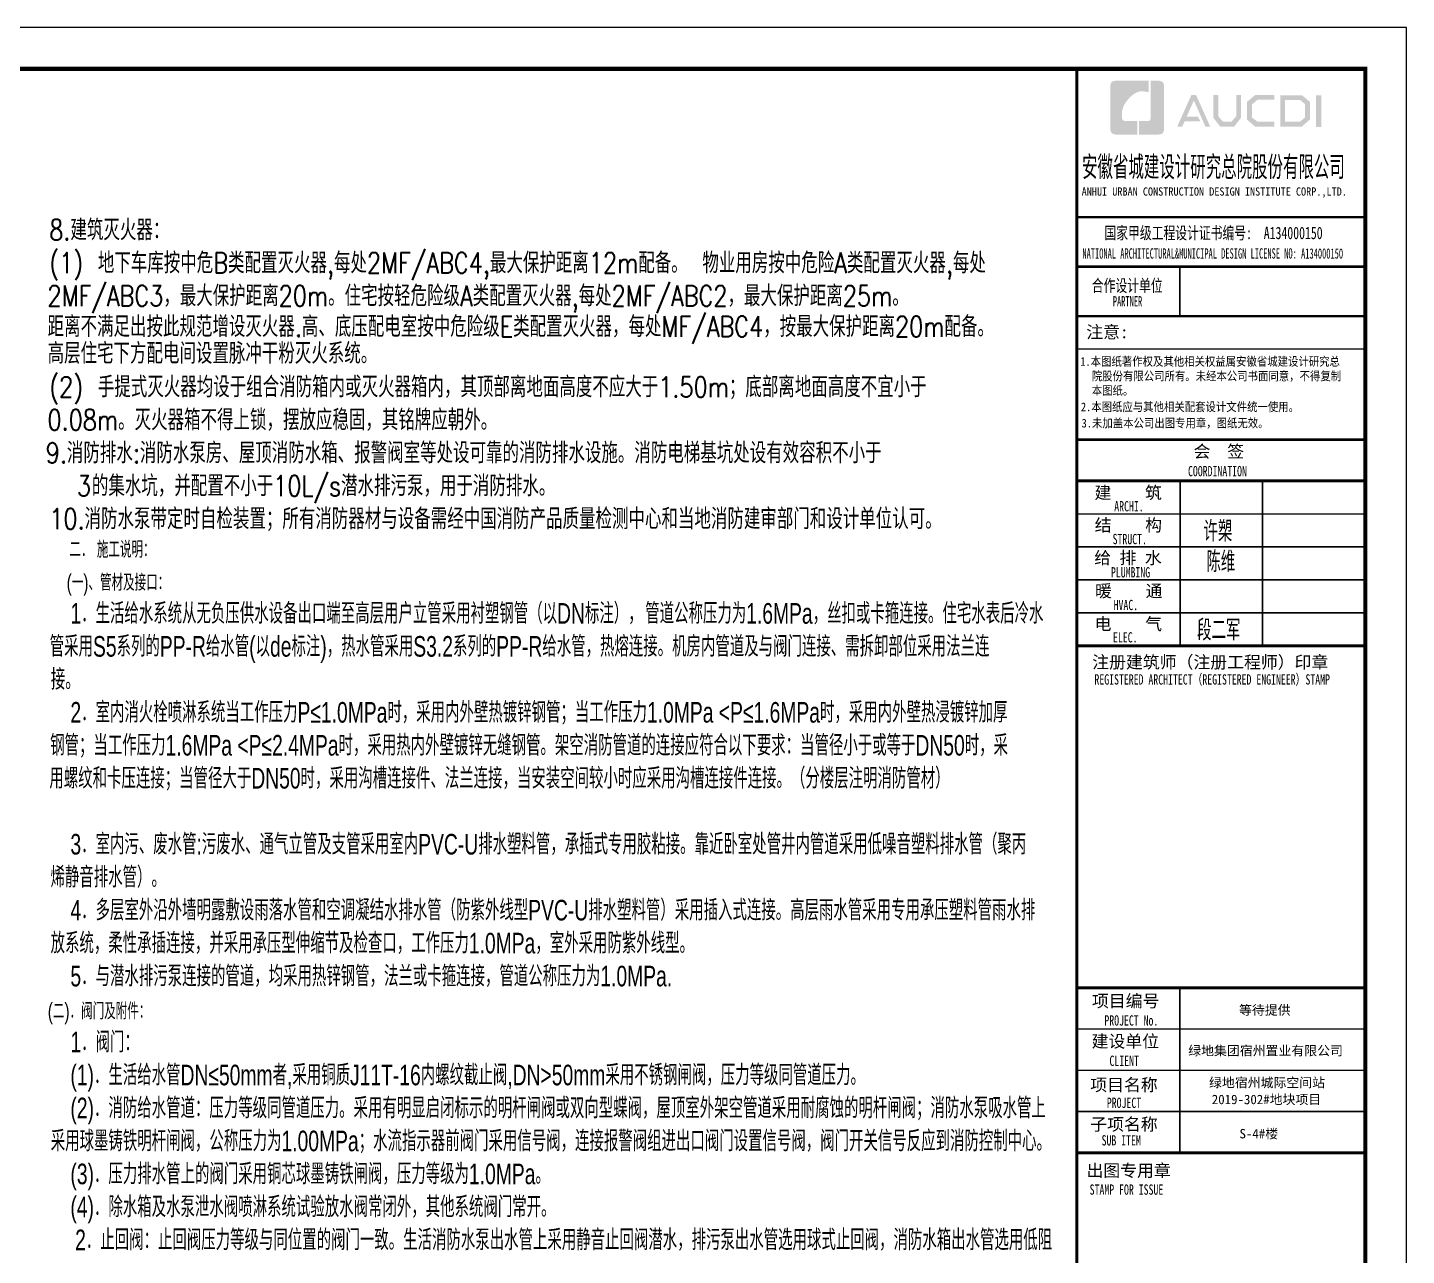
# Model space of a CAD drawing. Extents: x 1725261 to 1937680, y 860327 to 1571294.
# Drawn here: x 1841979 to 1875441, y 1386926 to 1416717 of the extents above; entities that cross this region are included whole.
import ezdxf

# ---------------------------------------------------------------- set-up
doc = ezdxf.new("R2010")
doc.units = 0
doc.header["$LTSCALE"] = 1000
doc.header["$MEASUREMENT"] = 0
for name, color, linetype in [('0s_水标注', 7, 'Continuous'), ('图框', 140, 'Continuous'), ('图签文字', 147, 'Continuous')]:
    doc.layers.add(name, color=color, linetype=linetype)
doc.layers.add('图签', color=147, linetype='Continuous', lineweight=18)
doc.styles.add('HT', font='simhei.ttf')
doc.styles.add('HZ', font='TXT', dxfattribs={"bigfont": 'HZTXT'})
doc.styles.add('hztxt', font='a.shx', dxfattribs={"width": 0.75, "bigfont": 'hztxt.shx'})
doc.styles.add('宋体', font='', dxfattribs={"height": 50})
doc.styles.add('建筑图签-1', font='simhei.ttf', dxfattribs={"width": 0.7})
doc.styles.add('建筑图签-2', font='TXT.shx', dxfattribs={"width": 0.5, "bigfont": 'HZTXT.shx'})
doc.styles.get('宋体').set_extended_font_data('SimSun')

# ---------------------------------------------------------------- blocks, each defined once
blk = doc.blocks.new('GDGDGRDGDRGDR')
at = {"layer": '图框'}
blk.add_lwpolyline([(148133, -148204), (190183, -148204), (190183, -118504), (148133, -118504)], close=True, dxfattribs=at)
at = {"layer": '图框', "const_width": 50}
blk.add_lwpolyline([(149383, -147704), (189683, -147704), (189683, -119004), (149383, -119004)], close=True, dxfattribs=at)
blk = doc.blocks.new('院标1')
h = blk.add_hatch(color=150)
h.dxf.hatch_style = 1
h.set_gradient(color1=(33, 113, 253), color2=(33, 113, 253), tint=1, name='INVCURVED')
edge = h.paths.add_edge_path()
edge.add_spline(control_points=[(116373, 648379), (116379, 648379), (116382, 648379), (116391, 648379), (116391, 648379), (116391, 648379), (116616, 648379), (116616, 648379), (116616, 648379), (116616, 648379), (116616, 648054), (116616, 648054), (116616, 648054), (116616, 648054), (116108, 648054), (116108, 648054), (116108, 648054), (116028, 648054), (115963, 648111), (115963, 648199), (115963, 648199), (115963, 648199), (115963, 649215), (115963, 649215), (115963, 649215), (115963, 649295), (116018, 649360), (116108, 649360), (116108, 649360), (116108, 649360), (116897, 649360), (116897, 649360), (116897, 649360), (116897, 649360), (116897, 649080), (116897, 649080), (116897, 649080), (116897, 649080), (116566, 649140), (116356, 648859), (116356, 648859), (116245, 648719), (116240, 648545), (116247, 648466), (116247, 648466), (116254, 648386), (116247, 648466), (116247, 648466), (116247, 648466), (116247, 648466), (116258, 648374), (116373, 648379)], knot_values=[0, 0, 0, 0, 0.071429, 0.071429, 0.071429, 0.107143, 0.142857, 0.142857, 0.142857, 0.178571, 0.214286, 0.214286, 0.214286, 0.25, 0.285714, 0.285714, 0.285714, 0.321429, 0.357143, 0.357143, 0.357143, 0.392857, 0.428571, 0.428571, 0.428571, 0.464286, 0.5, 0.5, 0.5, 0.535714, 0.571429, 0.571429, 0.571429, 0.607143, 0.642857, 0.642857, 0.642857, 0.678571, 0.714286, 0.714286, 0.714286, 0.75, 0.785714, 0.785714, 0.785714, 0.821429, 0.857143, 0.857143, 0.857143, 0.928571, 1, 1, 1, 1], degree=3, periodic=0)
h = blk.add_hatch(color=150)
h.dxf.hatch_style = 1
h.set_gradient(color1=(33, 113, 253), color2=(33, 113, 253), tint=1, name='INVCURVED')
edge = h.paths.add_edge_path()
edge.add_spline(control_points=[(117268, 649215), (117268, 649215), (117268, 648199), (117268, 648199), (117268, 648199), (117268, 648114), (117212, 648054), (117123, 648054), (117123, 648054), (117123, 648054), (116663, 648054), (116663, 648054), (116663, 648054), (116663, 648054), (116663, 648379), (116663, 648379), (116663, 648379), (116663, 648379), (116865, 648379), (116865, 648379), (116865, 648379), (116907, 648379), (116941, 648413), (116941, 648455), (116941, 648455), (116941, 648455), (116941, 649360), (116941, 649360), (116941, 649360), (116941, 649360), (117123, 649360), (117123, 649360), (117123, 649360), (117204, 649360), (117268, 649306), (117268, 649215)], knot_values=[0, 0, 0, 0, 0.1, 0.1, 0.1, 0.15, 0.2, 0.2, 0.2, 0.25, 0.3, 0.3, 0.3, 0.35, 0.4, 0.4, 0.4, 0.45, 0.5, 0.5, 0.5, 0.55, 0.6, 0.6, 0.6, 0.65, 0.7, 0.7, 0.7, 0.75, 0.8, 0.8, 0.8, 0.9, 1, 1, 1, 1], degree=3, periodic=0)

msp = doc.modelspace()

# ---------------------------------------------------------------- hatches: boundary and pattern name
at = {"layer": '图框'}
h = msp.add_hatch(color=256, dxfattribs=at)
h.paths.add_polyline_path([(1873249.5, 1415075.6), (1873375.1, 1415075.6), (1873375.1, 1414305.3), (1873249.5, 1414305.3)])
h.paths.add_polyline_path([(1872496.8, 1414959), (1872496.8, 1414433), (1872857.3, 1414433), (1872981.5, 1414539.7), (1872981.5, 1414858.3), (1872861.1, 1414959)], flags=16)
h.paths.add_polyline_path([(1872378.7, 1415077), (1872378.7, 1414314.9), (1872901.1, 1414314.9), (1873099.6, 1414485.4), (1873099.6, 1414913.5), (1872903.9, 1415077)])
h.paths.add_polyline_path([(1872235.8, 1415080.7), (1872235.8, 1414965.4), (1871828.7, 1414965.4), (1871695.9, 1414854.5), (1871695.9, 1414534.7), (1871828.7, 1414432.4), (1872238, 1414432.4), (1872238, 1414310.6), (1871774.3, 1414310.6), (1871571.8, 1414484.6), (1871571.8, 1414913.2), (1871769.9, 1415080.7)])
h.paths.add_polyline_path([(1870752.9, 1415078.9), (1870873.5, 1415078.9), (1870873.5, 1414568.3), (1870987.5, 1414436.8), (1871198.1, 1414436.8), (1871312.1, 1414568.3), (1871312.1, 1415078.9), (1871426.2, 1415078.9), (1871426.2, 1414531), (1871261.7, 1414314.1), (1870923.9, 1414314.1), (1870752.9, 1414533.2)])
h.paths.add_polyline_path([(1870221, 1415077.6), (1870338, 1415077.6), (1870680, 1414313.3), (1870564.3, 1414313.3), (1870282.9, 1414947.4), (1870107.7, 1414559.1), (1870379.3, 1414559.1), (1870439.9, 1414443.9), (1870058.9, 1414443.9), (1870000.3, 1414311.2), (1869877.2, 1414311.2)])

# ---------------------------------------------------------------- linework, layer by layer
for p, q in [((1867441.1, 1412117.4), (1874441.1, 1412117.4)), ((1867441.1, 1412117.4), (1874441.1, 1412117.4)), ((1867441.1, 1410917.4), (1874441.1, 1410917.4))]:
    msp.add_line(p, q, dxfattribs=at)
for points, const_width in [([(1867441.1, 1358317.1), (1867441.1, 1415717.1)], 70), ([(1867441.1, 1412117.4), (1874441.1, 1412117.4)], 60), ([(1867441.1, 1410917.4), (1874441.1, 1410917.4)], 60), ([(1867441.1, 1410917.4), (1874441.1, 1410917.4)], 60), ([(1869941.1, 1410917.4), (1869941.1, 1409717.4)], 35), ([(1867441.1, 1409717.4), (1874441.1, 1409717.4)], 60), ([(1867441.1, 1409717.4), (1874441.1, 1409717.4)], 60), ([(1867441.1, 1408916.6), (1874441.1, 1408916.6)], 35), ([(1867449.5, 1406717.4), (1874449.5, 1406717.4)], 60), ([(1867449.5, 1405717.4), (1874449.5, 1405717.4)], 70), ([(1867449.5, 1405717.4), (1874449.5, 1405717.4)], 70), ([(1869949.5, 1405717.4), (1869949.5, 1401717.4)], 35), ([(1871949.5, 1405717.4), (1871949.5, 1401717.4)], 35), ([(1867449.5, 1404917.4), (1874449.5, 1404917.4)], 35), ([(1867449.5, 1404117.4), (1874449.5, 1404117.4)], 35), ([(1867449.5, 1403317.4), (1874449.5, 1403317.4)], 35), ([(1867449.5, 1402517.4), (1874449.5, 1402517.4)], 35), ([(1867449.5, 1401717.4), (1874449.5, 1401717.4)], 70), ([(1867441.1, 1393417.4), (1874441.1, 1393417.4)], 70), ([(1867441.1, 1393417.4), (1874441.1, 1393417.4)], 70), ([(1869941.1, 1389417.4), (1869941.1, 1393417.4)], 35), ([(1867441.1, 1392417.4), (1874441.1, 1392417.4)], 35), ([(1867441.1, 1391417.4), (1874441.1, 1391417.4)], 35), ([(1867441.1, 1390417.4), (1874441.1, 1390417.4)], 35), ([(1874441.1, 1389417.4), (1867441.1, 1389417.4)], 70)]:
    msp.add_lwpolyline(points, dxfattribs=dict(at, const_width=const_width))

# ---------------------------------------------------------------- block references
at = {"xscale": 2, "yscale": 2, "zscale": 2}
msp.add_blockref('GDGDGRDGDRGDR', (1495075.4, 1653725.5), dxfattribs=at)
msp.add_blockref('院标1', (1752292.2, 766068))

# ---------------------------------------------------------------- texts
at = {"layer": '0s_水标注'}
for s, height, style, width, p in [('8.建筑灭火器：', 500, 'HZ', 0.8, (1842504.9, 1411556.6)), ('(2) 手提式灭火器均设于组合消防箱内或灭火器箱内，其顶部离地面高度不应大于1.50m；底部离地面高度不宜小于', 500, 'HZ', 0.8, (1842504.9, 1407746.6)), ('0.08m。灭火器箱不得上锁，摆放应稳固，其铭牌应朝外。', 500, 'HZ', 0.8, (1842462, 1406946.6)), ('9.消防排水:消防水泵房、屋顶消防水箱、报警阀室等处设可靠的消防排水设施。消防电梯基坑处设有效容积不小于', 500, 'HZ', 0.8, (1842419.1, 1406146.6)), ('3', 500, 'HZ', 0.8, (1843176.3, 1405346.6)), ('的集水坑，并配置不小于10L/s潜水排污泵，用于消防排水。', 500, 'HZ', 0.8, (1843540.3, 1405346.6)), ('10.消防水泵带定时自检装置；所有消防器材与设备需经中国消防产品质量检测中心和当地消防建审部门和设计单位认可。', 500, 'HZ', 0.8, (1842504.9, 1404546.6)), ('二． 施工说明：', 400, 'hztxt', 0.7, (1842996.7, 1403853.1)), ('(一)、管材及接口：', 399.9, 'hztxt', 0.7, (1842927.5, 1403053.1)), ('管道公称压力为1.6MPa，丝扣或卡箍连接。住宅水表后冷水', 500, 'hztxt', 0.7, (1856968.7, 1402253.1)), ('管采用S5系列的PP-R给水管(以de标注)，热水管采用S3.2系列的PP-R给水管，热熔连接。机房内管道及与阀门连接、需拆卸部位采用法兰连', 500, 'hztxt', 0.7, (1842516.3, 1401453.1)), ('接。', 500, 'hztxt', 0.7, (1842543.9, 1400653.1)), ('2．室内消火栓喷淋系统当工作压力P≤1.0MPa时，采用内外壁热镀锌钢管；当工作压力1.0MPa <P≤1.6MPa时，采用内外壁热浸镀锌加厚', 500, 'hztxt', 0.7, (1843018.7, 1399853.1)), ('钢管；当工作压力1.6MPa <P≤2.4MPa时，采用热内外壁镀锌无缝钢管。架空消防管道的连接应符合以下要求：当管径小于或等于DN50时，采', 500, 'hztxt', 0.7, (1842527.3, 1399053.1)), ('用螺纹和卡压连接；当管径大于DN50时，采用沟槽连接件、法兰连接，当安装空间较小时应采用沟槽连接件连接。（分楼层注明消防管材）', 500, 'hztxt', 0.7, (1842508, 1398253.1)), ('4．多层室外沿外墙明露敷设雨落水管和空调凝结水排水管（防紫外线型PVC-U排水塑料管）采用插入式连接。高层雨水管采用专用承压塑料管雨水排', 500, 'hztxt', 0.7, (1843018.7, 1395053.1)), ('放系统，柔性承插连接，并采用承压型伸缩节及检查口，工作压力1.0MPa，室外采用防紫外线型。', 500, 'hztxt', 0.7, (1842538.4, 1394253.1)), ('5．与潜水排污泵连接的管道，均采用热锌钢管，法兰或卡箍连接，管道公称压力为1.0MPa.', 500, 'hztxt', 0.7, (1843018.7, 1393453.1)), ('(二)．阀门及附件：', 399.9, 'hztxt', 0.7, (1842469.2, 1392653.1)), ('1．阀门：', 500, 'hztxt', 0.7, (1843018.7, 1391853.1)), ('(1)．生活给水管DN≤50mm者,采用铜质J11T-16内螺纹截止阀,DN>50mm采用不锈钢闸阀，压力等级同管道压力。', 500, 'hztxt', 0.7, (1843018.7, 1391053.1)), ('(2)．消防给水管道：压力等级同管道压力。采用有明显启闭标示的明杆闸阀或双向型蝶阀，屋顶室外架空管道采用耐腐蚀的明杆闸阀；消防水泵吸水管上', 500, 'hztxt', 0.7, (1843018.7, 1390253.1)), ('采用球墨铸铁明杆闸阀，公称压力为1.00MPa；水流指示器前阀门采用信号阀，连接报警阀组进出口阀门设置信号阀，阀门开关信号反应到消防控制中心。', 500, 'hztxt', 0.7, (1842541.1, 1389453.1)), ('(3)．压力排水管上的阀门采用铜芯球墨铸铁闸阀，压力等级为1.0MPa。', 500, 'hztxt', 0.7, (1843018.7, 1388653.1)), ('(4)．除水箱及水泵泄水阀喷淋系统试验放水阀常闭外，其他系统阀门常开。', 500, 'hztxt', 0.7, (1843018.7, 1387853.1)), ('2．止回阀：止回阀压力等级与同位置的阀门一致。生活消防水泵出水管上采用静音止回阀潜水，排污泵出水管选用球式止回阀，消防水箱出水管选用低阻', 500, 'hztxt', 0.7, (1843133.3, 1387053.1))]:
    msp.add_text(s, height=height, dxfattribs=dict(at, style=style, width=width)).set_placement(p)
at = {"layer": '0s_水标注', "color": 1}
for s, style, width, p in [('(1) 地下车库按中危B类配置灭火器,每处2MF/ABC4,最大保护距离12m配备。 物业用房按中危险A类配置灭火器,每处', 'HZ', 0.8, (1842504.9, 1410756.6)), ('2MF/ABC3，最大保护距离20m。住宅按轻危险级A类配置灭火器,每处2MF/ABC2，最大保护距离25m。', 'HZ', 0.8, (1842461.5, 1409956.6)), ('距离不满足出按此规范增设灭火器.高、底压配电室按中危险级E类配置灭火器，每处MF/ABC4，按最大保护距离20m配备。 ', 'HZ', 0.8, (1842464.9, 1409211.3)), ('高层住宅下方配电间设置脉冲干粉灭火系统。', 'HZ', 0.8, (1842464.9, 1408561.3)), ('1．生活给水系统从无负压供水设备出口端至高层用户立管采用衬塑钢管（以DN标注），', 'hztxt', 0.7, (1843018.7, 1402253.1))]:
    msp.add_text(s, height=500, dxfattribs=dict(at, style=style, width=width)).set_placement(p)
at = {"layer": '0s_水标注', "color": 7, "style": 'hztxt', "width": 0.7}
for s, p in [('3．室内污、废水管:污废水、通气立管及支管采用室内PVC-U排水塑料管，承插式专用胶粘接。靠近卧室处管井内管道采用低噪音塑料排水管（聚丙', (1843018.7, 1396653.1)), ('烯静音排水管）。', (1842535.6, 1395853.1))]:
    msp.add_text(s, height=500, dxfattribs=at).set_placement(p)
at = {"layer": '图框'}
for s, height, style, width, p in [('ANHUI URBAN CONSTRUCTION DESIGN INSTITUTE CORP.,LTD.', 200, '建筑图签-1', 0.91, (1867559.5, 1412639.3)), ('NATIONAL ARCHITECTURAL&MUNICIPAL DESIGN LICENSE NO: A134000150', 250, '建筑图签-1', 0.6, (1867577.8, 1411111.7)), ('PARTNER', 250, '建筑图签-1', 0.6, (1868315.8, 1409950.7)), ('1.本图纸著作权及其他相关权益属安徽省城建设计研究总', 210, 'HT', 0.88, (1867526.8, 1408510.5)), ('院股份有限公司所有。未经本公司书面同意，不得复制', 210, 'HT', 0.88, (1867806.2, 1408156.1)), ('本图纸。', 210, 'HT', 0.88, (1867806.2, 1407806.1)), (' 2.本图纸应与其他相关配套设计文件统一使用。 ', 210, 'HT', 0.88, (1867415.9, 1407409.4)), ('3.未加盖本公司出图专用章，图纸无效。', 210, 'HT', 0.88, (1867559, 1407014.7)), ('COORDINATION', 250, '建筑图签-1', 0.7, (1870140.7, 1405830.3)), ('ARCHI.', 250, '建筑图签-1', 0.7, (1868350.5, 1404978.9)), ('STRUCT.', 250, '建筑图签-1', 0.7, (1868310.9, 1404182)), ('PLUMBING', 250, '建筑图签-1', 0.7, (1868270.2, 1403375.6)), ('HVAC.', 250, '建筑图签-1', 0.7, (1868334.9, 1402582.4)), ('ELEC.', 250, '建筑图签-1', 0.7, (1868319.5, 1401797.6)), ('REGISTERED ARCHITECT（REGISTERED ENGINEER）STAMP', 250, '建筑图签-1', 0.7, (1867869.9, 1400775.8)), ('PROJECT No.', 250, '建筑图签-1', 0.7, (1868110.7, 1392502.2, -1799)), ('CLIENT', 250, '建筑图签-1', 0.7, (1868234.8, 1391523.1)), ('PROJECT', 250, '建筑图签-1', 0.7, (1868170, 1390503.9)), ('SUB ITEM', 250, '建筑图签-1', 0.7, (1868043.4, 1389592.8)), ('STAMP FOR ISSUE', 250, '建筑图签-1', 0.7, (1867753.8, 1388398.4))]:
    msp.add_text(s, height=height, dxfattribs=dict(at, style=style, width=width)).set_placement(p)
at = {"layer": '图签', "color": 2, "style": '宋体'}
for s, height, p in [('等待提供', 229.34, (1871378.5, 1392764.9)), ('绿地集团宿州置业有限公司', 229.345, (1870146.2, 1391779.1)), ('绿地宿州城际空间站', 229.34, (1870650.9, 1391004.8)), ('2019-302#地块项目', 229.345, (1870718.1, 1390595.7)), ('S-4#楼', 229.34, (1871390.2, 1389764.9))]:
    msp.add_text(s, height=height, dxfattribs=at).set_placement(p)
at = {"layer": '图签文字', "color": 7, "style": '建筑图签-1'}
for s, height, width, p in [('安徽省城建设计研究总院股份有限公司', 500, 0.55, (1867569.1, 1413094.2)), ('国家甲级工程设计证书编号:  A134000150', 300, 0.7, (1868113.2, 1411584.5)), ('合作设计单位', 300, 0.7, (1867806, 1410307.4))]:
    msp.add_text(s, height=height, dxfattribs=dict(at, width=width)).set_placement(p)
for s, p in [('注意:', (1867672.5, 1409180.4)), ('会  签', (1870275.7, 1406284.7)), ('建    筑', (1867870.7, 1405283.9)), ('结    构', (1867875.4, 1404496.4)), ('给 排 水', (1867866.1, 1403702.5)), ('暖    通', (1867884.3, 1402899.4)), ('电    气', (1867874.5, 1402099.2)), ('注册建筑师（注册工程师）印章', (1867816.5, 1401170.9)), ('项目编号', (1867809, 1392949.6)), ('建设单位', (1867801.2, 1391972.2)), ('项目名称', (1867767.7, 1390914.2)), ('子项名称', (1867767.7, 1389957.5)), ('出图专用章', (1867676.9, 1388835.2))]:
    msp.add_text(s, height=300, dxfattribs=at).set_placement(p)
at = {"layer": '图签文字', "color": 1, "style": '建筑图签-2', "width": 0.7}
for s, p in [('许槊', (1870515.6, 1404245.2)), ('陈维', (1870586.7, 1403504.3)), ('段二军', (1870361.8, 1401848.7))]:
    msp.add_text(s, height=500, dxfattribs=at).set_placement(p)

doc.saveas('drawing.dxf')
